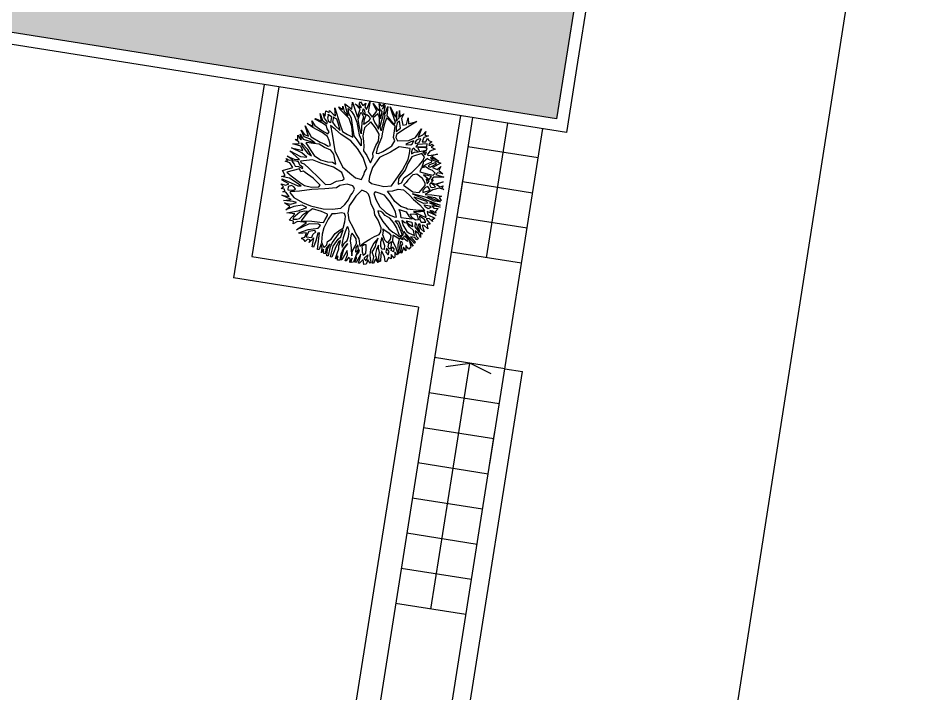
# Model space of a CAD drawing. Extents: x -640655 to -640254, y -1045449 to -1045159.
# Drawn here: x -640400.66 to -640385.23, y -1045404.84 to -1045393.44 of the extents above; entities that cross this region are included whole.
import ezdxf

# ---------------------------------------------------------------- set-up
doc = ezdxf.new("R2010")
doc.units = 0
doc.header["$MEASUREMENT"] = 0
doc.layers.get('0').update_dxf_attribs({"linetype": 'CONTINUOUS'})
for name, color, linetype in [('T_srafa', 8, 'CONTINUOUS'), ('T_stafaz', 7, 'CONTINUOUS'), ('T_tenka', 4, 'CONTINUOUS'), ('T_tlusta', 1, 'CONTINUOUS')]:
    doc.layers.add(name, color=color, linetype=linetype)

# ---------------------------------------------------------------- blocks, each defined once
blk = doc.blocks.new('A$C0C461CEA')
for p, q in [((0.101, 0.706), (0.094, 0.804)), ((0.094, 0.804), (0.195, 0.61)), ((0.214, 0.725), (0.134, 0.788)), ((0.134, 0.788), (0.212, 0.751)), ((0.191, 0.795), (0.205, 0.826)), ((0.231, 0.749), (0.191, 0.795)), ((0.205, 0.826), (0.247, 0.779)), ((0.247, 0.779), (0.283, 0.818)), ((0.283, 0.818), (0.273, 0.766)), ((0.273, 0.766), (0.303, 0.735)), ((0.303, 0.735), (0.335, 0.855)), ((0.335, 0.855), (0.332, 0.706)), ((0.448, 0.732), (0.381, 0.832)), ((0.381, 0.832), (0.473, 0.745)), ((0.483, 0.777), (0.463, 0.845)), ((0.463, 0.845), (0.503, 0.812)), ((0.473, 0.745), (0.483, 0.777)), ((0.503, 0.812), (0.541, 0.849)), ((0.541, 0.849), (0.523, 0.775)), ((0.523, 0.775), (0.552, 0.829)), ((0.552, 0.829), (0.55, 0.733)), ((0.572, 0.716), (0.592, 0.82)), ((0.592, 0.82), (0.599, 0.69)), ((0.732, 0.619), (0.623, 0.824)), ((0.623, 0.824), (0.721, 0.691)), ((0.721, 0.691), (0.725, 0.772)), ((0.725, 0.772), (0.739, 0.638)), ((0.773, 0.691), (0.762, 0.79)), ((0.762, 0.79), (0.78, 0.708)), ((-0.205, 0.61), (-0.205, 0.641)), ((-0.205, 0.641), (-0.143, 0.596)), ((-0.108, 0.579), (-0.136, 0.688)), ((-0.136, 0.688), (-0.031, 0.479)), ((-0.062, 0.681), (-0.084, 0.71)), ((-0.084, 0.71), (-0.025, 0.681)), ((0.086, 0.573), (-0.062, 0.681)), ((-0.025, 0.681), (-0.029, 0.73)), ((-0.029, 0.73), (-0.001, 0.656)), ((0.063, 0.606), (-0.009, 0.765)), ((-0.009, 0.765), (0.101, 0.706)), ((-0.001, 0.656), (0.063, 0.606)), ((0.049, 0.709), (0.1, 0.674)), ((0.071, 0.64), (0.049, 0.709)), ((0.115, 0.58), (0.071, 0.64)), ((0.1, 0.674), (0.148, 0.626)), ((0.195, 0.61), (0.214, 0.725)), ((0.212, 0.751), (0.231, 0.749)), ((0.212, 0.581), (0.226, 0.644)), ((0.226, 0.644), (0.236, 0.684)), ((0.236, 0.684), (0.278, 0.625)), ((0.256, 0.734), (0.28, 0.713)), ((0.257, 0.695), (0.256, 0.734)), ((0.272, 0.676), (0.257, 0.695)), ((0.291, 0.657), (0.272, 0.676)), ((0.28, 0.713), (0.29, 0.678)), ((0.29, 0.678), (0.291, 0.657)), ((0.298, 0.594), (0.316, 0.668)), ((0.316, 0.668), (0.354, 0.641)), ((0.332, 0.706), (0.398, 0.641)), ((0.354, 0.641), (0.373, 0.618)), ((0.398, 0.641), (0.448, 0.732)), ((0.419, 0.639), (0.417, 0.618)), ((0.438, 0.663), (0.419, 0.639)), ((0.471, 0.697), (0.438, 0.663)), ((0.482, 0.682), (0.471, 0.697)), ((0.492, 0.669), (0.482, 0.682)), ((0.49, 0.711), (0.491, 0.762)), ((0.505, 0.682), (0.49, 0.711)), ((0.491, 0.762), (0.519, 0.739)), ((0.503, 0.634), (0.492, 0.669)), ((0.518, 0.634), (0.505, 0.682)), ((0.519, 0.739), (0.518, 0.634)), ((0.539, 0.622), (0.547, 0.66)), ((0.544, 0.723), (0.568, 0.689)), ((0.547, 0.66), (0.544, 0.723)), ((0.55, 0.733), (0.572, 0.716)), ((0.568, 0.689), (0.562, 0.609)), ((0.6, 0.66), (0.581, 0.563)), ((0.599, 0.69), (0.656, 0.641)), ((0.629, 0.644), (0.6, 0.66)), ((0.699, 0.587), (0.629, 0.644)), ((0.656, 0.641), (0.716, 0.594)), ((0.739, 0.638), (0.773, 0.691)), ((0.785, 0.647), (0.756, 0.617)), ((0.78, 0.708), (0.782, 0.71)), ((0.782, 0.71), (0.826, 0.755)), ((0.811, 0.549), (0.785, 0.647)), ((0.826, 0.755), (0.807, 0.687)), ((0.807, 0.687), (0.84, 0.599)), ((1.024, 0.679), (0.847, 0.53)), ((0.888, 0.613), (0.897, 0.711)), ((0.897, 0.711), (0.915, 0.627)), ((0.915, 0.627), (1.024, 0.679)), ((-0.291, 0.473), (-0.326, 0.577)), ((-0.326, 0.577), (-0.279, 0.488)), ((-0.256, 0.522), (-0.284, 0.582)), ((-0.284, 0.582), (-0.25, 0.553)), ((-0.207, 0.472), (-0.256, 0.522)), ((-0.25, 0.553), (-0.251, 0.627)), ((-0.251, 0.627), (-0.205, 0.61)), ((-0.215, 0.587), (-0.164, 0.562)), ((-0.208, 0.57), (-0.215, 0.587)), ((-0.212, 0.536), (-0.208, 0.57)), ((-0.186, 0.48), (-0.212, 0.536)), ((-0.164, 0.562), (-0.163, 0.47)), ((-0.143, 0.596), (-0.108, 0.579)), ((-0.134, 0.562), (-0.138, 0.487)), ((-0.111, 0.544), (-0.134, 0.562)), ((-0.084, 0.536), (-0.111, 0.544)), ((-0.05, 0.471), (-0.084, 0.536)), ((0.141, 0.467), (0.086, 0.573)), ((0.154, 0.458), (0.115, 0.58)), ((0.148, 0.626), (0.198, 0.54)), ((0.198, 0.54), (0.234, 0.438)), ((0.236, 0.499), (0.212, 0.581)), ((0.278, 0.625), (0.267, 0.543)), ((0.267, 0.543), (0.281, 0.388)), ((0.299, 0.519), (0.298, 0.594)), ((0.359, 0.578), (0.299, 0.519)), ((0.392, 0.572), (0.318, 0.477)), ((0.373, 0.618), (0.359, 0.578)), ((0.469, 0.501), (0.392, 0.572)), ((0.417, 0.618), (0.449, 0.568)), ((0.449, 0.568), (0.492, 0.518)), ((0.492, 0.518), (0.511, 0.491)), ((0.512, 0.575), (0.503, 0.634)), ((0.511, 0.491), (0.512, 0.575)), ((0.53, 0.531), (0.539, 0.622)), ((0.551, 0.471), (0.53, 0.531)), ((0.562, 0.609), (0.551, 0.471)), ((0.581, 0.563), (0.574, 0.456)), ((0.735, 0.569), (0.699, 0.587)), ((0.716, 0.594), (0.732, 0.619)), ((0.736, 0.502), (0.735, 0.569)), ((0.756, 0.617), (0.75, 0.55)), ((0.75, 0.55), (0.759, 0.494)), ((0.759, 0.494), (0.811, 0.549)), ((0.847, 0.53), (0.772, 0.454)), ((0.84, 0.599), (0.888, 0.613)), ((1.039, 0.454), (1.103, 0.589)), ((1.103, 0.589), (1.074, 0.465)), ((1.137, 0.506), (1.166, 0.562)), ((1.166, 0.562), (1.164, 0.508)), ((-0.394, 0.371), (-0.482, 0.412)), ((-0.482, 0.412), (-0.394, 0.388)), ((-0.394, 0.388), (-0.424, 0.459)), ((-0.424, 0.459), (-0.372, 0.399)), ((-0.386, 0.487), (-0.377, 0.497)), ((-0.28, 0.452), (-0.386, 0.487)), ((-0.377, 0.497), (-0.291, 0.473)), ((-0.372, 0.399), (-0.265, 0.347)), ((-0.209, 0.421), (-0.28, 0.452)), ((-0.279, 0.488), (-0.209, 0.448)), ((-0.209, 0.448), (-0.207, 0.472)), ((-0.194, 0.381), (-0.209, 0.421)), ((-0.163, 0.47), (-0.186, 0.48)), ((-0.157, 0.436), (-0.114, 0.321)), ((-0.081, 0.391), (-0.157, 0.436)), ((-0.138, 0.487), (-0.095, 0.443)), ((-0.095, 0.443), (-0.013, 0.385)), ((0.012, 0.333), (-0.081, 0.391)), ((-0.013, 0.385), (-0.05, 0.471)), ((-0.031, 0.479), (0.019, 0.379)), ((0.175, 0.322), (0.141, 0.467)), ((0.193, 0.345), (0.154, 0.458)), ((0.234, 0.438), (0.258, 0.367)), ((0.281, 0.388), (0.236, 0.499)), ((0.314, 0.414), (0.309, 0.363)), ((0.318, 0.477), (0.314, 0.414)), ((0.532, 0.422), (0.469, 0.501)), ((0.54, 0.324), (0.532, 0.422)), ((0.574, 0.456), (0.571, 0.374)), ((0.738, 0.409), (0.736, 0.502)), ((0.76, 0.363), (0.738, 0.409)), ((0.772, 0.454), (0.768, 0.41)), ((0.768, 0.41), (0.8, 0.37)), ((0.8, 0.37), (0.955, 0.401)), ((0.983, 0.384), (0.943, 0.354)), ((0.955, 0.401), (1.039, 0.454)), ((1.022, 0.404), (0.983, 0.384)), ((1.008, 0.359), (1.022, 0.404)), ((1.06, 0.421), (1.046, 0.396)), ((1.046, 0.396), (1.046, 0.37)), ((1.046, 0.37), (1.102, 0.394)), ((1.085, 0.438), (1.06, 0.421)), ((1.074, 0.465), (1.137, 0.506)), ((1.117, 0.447), (1.085, 0.438)), ((1.102, 0.394), (1.117, 0.447)), ((1.154, 0.472), (1.142, 0.409)), ((1.142, 0.409), (1.193, 0.416)), ((1.216, 0.393), (1.151, 0.377)), ((1.213, 0.508), (1.154, 0.472)), ((1.164, 0.508), (1.213, 0.508)), ((1.193, 0.416), (1.206, 0.47)), ((1.206, 0.47), (1.232, 0.441)), ((1.216, 0.353), (1.216, 0.393)), ((1.232, 0.441), (1.276, 0.429)), ((1.276, 0.429), (1.239, 0.399)), ((1.239, 0.399), (1.239, 0.378)), ((1.239, 0.378), (1.266, 0.383)), ((1.266, 0.383), (1.281, 0.398)), ((1.308, 0.383), (1.275, 0.358)), ((1.281, 0.398), (1.308, 0.383)), ((-0.495, 0.221), (-0.55, 0.309)), ((-0.55, 0.309), (-0.495, 0.256)), ((-0.436, 0.238), (-0.503, 0.376)), ((-0.503, 0.376), (-0.397, 0.235)), ((-0.495, 0.256), (-0.436, 0.238)), ((-0.256, 0.32), (-0.394, 0.371)), ((-0.265, 0.347), (-0.176, 0.312)), ((-0.174, 0.275), (-0.256, 0.32)), ((-0.162, 0.346), (-0.194, 0.381)), ((-0.176, 0.312), (-0.162, 0.346)), ((-0.142, 0.224), (-0.174, 0.275)), ((-0.114, 0.321), (-0.04, 0.095)), ((0.154, 0.269), (0.012, 0.333)), ((0.019, 0.379), (0.096, 0.349)), ((0.096, 0.349), (0.175, 0.322)), ((0.266, 0.178), (0.154, 0.269)), ((0.24, 0.295), (0.193, 0.345)), ((0.308, 0.222), (0.24, 0.295)), ((0.258, 0.367), (0.296, 0.309)), ((0.296, 0.309), (0.308, 0.222)), ((0.309, 0.363), (0.334, 0.286)), ((0.334, 0.286), (0.348, 0.221)), ((0.485, 0.148), (0.513, 0.258)), ((0.513, 0.258), (0.54, 0.324)), ((0.551, 0.283), (0.534, 0.218)), ((0.571, 0.374), (0.551, 0.283)), ((0.619, 0.192), (0.694, 0.255)), ((0.694, 0.255), (0.731, 0.289)), ((0.834, 0.289), (0.726, 0.197)), ((0.731, 0.289), (0.76, 0.363)), ((0.992, 0.29), (0.834, 0.289)), ((0.943, 0.354), (0.922, 0.336)), ((0.922, 0.336), (0.992, 0.342)), ((0.99, 0.219), (0.992, 0.29)), ((0.992, 0.342), (1.008, 0.359)), ((1.019, 0.28), (1.014, 0.25)), ((1.04, 0.305), (1.019, 0.28)), ((1.065, 0.28), (1.04, 0.305)), ((1.057, 0.251), (1.11, 0.266)), ((1.084, 0.364), (1.065, 0.329)), ((1.065, 0.329), (1.216, 0.353)), ((1.11, 0.266), (1.065, 0.28)), ((1.151, 0.377), (1.084, 0.364)), ((1.115, 0.327), (1.094, 0.318)), ((1.094, 0.318), (1.123, 0.272)), ((1.157, 0.334), (1.115, 0.327)), ((1.123, 0.272), (1.221, 0.303)), ((1.223, 0.332), (1.157, 0.334)), ((1.221, 0.277), (1.173, 0.268)), ((1.173, 0.268), (1.209, 0.239)), ((1.209, 0.239), (1.221, 0.277)), ((1.221, 0.303), (1.223, 0.332)), ((1.265, 0.299), (1.236, 0.242)), ((1.263, 0.236), (1.379, 0.275)), ((1.336, 0.335), (1.265, 0.299)), ((1.275, 0.358), (1.336, 0.335)), ((1.379, 0.275), (1.301, 0.236)), ((-0.612, 0.165), (-0.577, 0.172)), ((-0.557, 0.142), (-0.612, 0.165)), ((-0.577, 0.172), (-0.583, 0.229)), ((-0.583, 0.229), (-0.536, 0.174)), ((-0.551, 0.117), (-0.557, 0.142)), ((-0.526, 0.187), (-0.556, 0.247)), ((-0.556, 0.247), (-0.505, 0.187)), ((-0.536, 0.174), (-0.526, 0.187)), ((-0.505, 0.187), (-0.335, 0.163)), ((-0.415, 0.205), (-0.495, 0.221)), ((-0.444, 0.15), (-0.46, 0.141)), ((-0.46, 0.141), (-0.318, -0.013)), ((-0.353, 0.149), (-0.444, 0.15)), ((-0.335, 0.163), (-0.415, 0.205)), ((-0.397, 0.235), (-0.263, 0.181)), ((-0.273, 0.155), (-0.353, 0.149)), ((-0.191, 0.121), (-0.273, 0.155)), ((-0.263, 0.181), (-0.194, 0.167)), ((-0.194, 0.167), (-0.145, 0.146)), ((-0.145, 0.146), (-0.114, 0.159)), ((-0.114, 0.159), (-0.142, 0.224)), ((0.364, 0.065), (0.266, 0.178)), ((0.348, 0.221), (0.354, 0.16)), ((0.354, 0.16), (0.409, 0.103)), ((0.498, 0.096), (0.485, 0.148)), ((0.534, 0.218), (0.533, 0.155)), ((0.533, 0.155), (0.567, 0.153)), ((0.567, 0.153), (0.619, 0.192)), ((0.726, 0.197), (0.588, 0.099)), ((0.934, -0.024), (0.985, 0.138)), ((0.985, 0.138), (0.99, 0.219)), ((1.029, 0.181), (0.99, 0.078)), ((1.014, 0.25), (1.022, 0.223)), ((1.022, 0.223), (1.057, 0.251)), ((1.054, 0.196), (1.029, 0.181)), ((1.161, 0.247), (1.054, 0.196)), ((1.15, 0.081), (1.193, 0.151)), ((1.207, 0.21), (1.161, 0.247)), ((1.193, 0.151), (1.207, 0.21)), ((1.249, 0.194), (1.201, 0.132)), ((1.201, 0.132), (1.201, 0.118)), ((1.236, 0.242), (1.263, 0.236)), ((1.242, 0.105), (1.277, 0.128)), ((1.268, 0.179), (1.249, 0.194)), ((1.314, 0.169), (1.268, 0.179)), ((1.277, 0.128), (1.319, 0.158)), ((1.411, 0.18), (1.289, 0.213)), ((1.289, 0.213), (1.317, 0.184)), ((1.327, 0.131), (1.294, 0.108)), ((1.301, 0.236), (1.411, 0.18)), ((1.305, 0.077), (1.384, 0.138)), ((1.319, 0.158), (1.314, 0.169)), ((1.317, 0.184), (1.443, 0.155)), ((1.367, 0.149), (1.327, 0.131)), ((1.443, 0.155), (1.34, 0.081)), ((1.384, 0.138), (1.367, 0.149)), ((-0.493, -0.002), (-0.644, 0.041)), ((-0.644, 0.041), (-0.485, 0.03)), ((-0.635, 0.101), (-0.551, 0.117)), ((-0.519, 0.086), (-0.635, 0.101)), ((-0.509, 0.126), (-0.526, 0.126)), ((-0.526, 0.126), (-0.492, 0.08)), ((-0.485, 0.03), (-0.519, 0.086)), ((-0.416, 0.057), (-0.509, 0.126)), ((-0.492, 0.08), (-0.453, 0.038)), ((-0.453, 0.038), (-0.411, 0.003)), ((-0.354, -0.026), (-0.416, 0.057)), ((-0.411, 0.003), (-0.354, -0.026)), ((-0.099, 0.096), (-0.191, 0.121)), ((-0.05, 0.048), (-0.099, 0.096)), ((0, -0.086), (-0.05, 0.048)), ((-0.04, 0.095), (0.101, -0.11)), ((0.435, -0.079), (0.364, 0.065)), ((0.409, 0.103), (0.439, 0.053)), ((0.439, 0.053), (0.476, 0.01)), ((0.476, 0.01), (0.498, 0.096)), ((0.588, 0.099), (0.514, -0.053)), ((0.99, 0.078), (0.966, -0.017)), ((1.064, -0.035), (1.15, 0.081)), ((1.184, 0.044), (1.176, -0.007)), ((1.242, 0.072), (1.184, 0.044)), ((1.201, 0.118), (1.192, 0.06)), ((1.192, 0.06), (1.242, 0.105)), ((1.297, 0.051), (1.242, 0.072)), ((1.294, 0.108), (1.276, 0.086)), ((1.276, 0.086), (1.305, 0.077)), ((1.347, 0.037), (1.297, 0.051)), ((1.34, 0.081), (1.406, 0.061)), ((1.386, 0.006), (1.347, 0.037)), ((1.367, -0.026), (1.386, 0.006)), ((1.421, 0.016), (1.398, -0.011)), ((1.406, 0.061), (1.454, 0.109)), ((1.495, 0.013), (1.421, 0.016)), ((1.454, 0.109), (1.431, 0.05)), ((1.431, 0.05), (1.495, 0.013)), ((-0.672, -0.144), (-0.697, -0.115)), ((-0.697, -0.115), (-0.649, -0.134)), ((-0.599, -0.118), (-0.687, -0.081)), ((-0.687, -0.081), (-0.582, -0.108)), ((-0.508, -0.101), (-0.659, -0.004)), ((-0.659, -0.004), (-0.5, -0.057)), ((-0.649, -0.134), (-0.599, -0.118)), ((-0.582, -0.108), (-0.544, -0.105)), ((-0.544, -0.105), (-0.508, -0.101)), ((-0.5, -0.057), (-0.412, -0.054)), ((-0.412, -0.054), (-0.493, -0.002)), ((-0.33, -0.078), (-0.491, -0.12)), ((-0.491, -0.12), (-0.481, -0.145)), ((-0.208, -0.104), (-0.33, -0.078)), ((-0.318, -0.013), (-0.221, -0.06)), ((-0.221, -0.06), (-0.118, -0.072)), ((-0.023, -0.134), (-0.208, -0.104)), ((-0.118, -0.072), (-0.051, -0.067)), ((-0.051, -0.067), (0, -0.086)), ((0.101, -0.11), (0.215, -0.18)), ((0.412, -0.132), (0.435, -0.079)), ((0.514, -0.053), (0.492, -0.182)), ((0.864, -0.159), (0.934, -0.024)), ((0.908, -0.119), (0.897, -0.15)), ((0.966, -0.017), (0.908, -0.119)), ((0.946, -0.198), (0.973, -0.127)), ((0.973, -0.127), (1.064, -0.035)), ((1.084, -0.067), (1.026, -0.151)), ((1.138, -0.047), (1.084, -0.067)), ((1.225, -0.095), (1.138, -0.047)), ((1.176, -0.007), (1.277, -0.02)), ((1.271, -0.153), (1.225, -0.095)), ((1.231, -0.04), (1.321, -0.091)), ((1.289, -0.041), (1.231, -0.04)), ((1.277, -0.02), (1.367, -0.026)), ((1.324, -0.116), (1.277, -0.096)), ((1.277, -0.096), (1.303, -0.157)), ((1.346, -0.047), (1.289, -0.041)), ((1.303, -0.157), (1.324, -0.116)), ((1.321, -0.091), (1.346, -0.047)), ((1.374, -0.053), (1.346, -0.093)), ((1.346, -0.093), (1.374, -0.091)), ((1.374, -0.091), (1.353, -0.129)), ((1.514, -0.029), (1.374, -0.053)), ((1.398, -0.011), (1.514, -0.029)), ((1.41, -0.147), (1.519, -0.094)), ((1.519, -0.094), (1.431, -0.145)), ((-0.721, -0.288), (-0.583, -0.227)), ((-0.701, -0.157), (-0.672, -0.144)), ((-0.634, -0.167), (-0.701, -0.157)), ((-0.49, -0.229), (-0.658, -0.302)), ((-0.583, -0.227), (-0.634, -0.167)), ((-0.561, -0.129), (-0.611, -0.142)), ((-0.611, -0.142), (-0.575, -0.175)), ((-0.575, -0.175), (-0.552, -0.204)), ((-0.519, -0.137), (-0.561, -0.129)), ((-0.552, -0.204), (-0.506, -0.197)), ((-0.491, -0.179), (-0.519, -0.137)), ((-0.506, -0.197), (-0.448, -0.22)), ((-0.444, -0.203), (-0.491, -0.179)), ((-0.465, -0.267), (-0.49, -0.229)), ((-0.481, -0.145), (-0.435, -0.149)), ((-0.431, -0.251), (-0.465, -0.267)), ((-0.448, -0.22), (-0.444, -0.203)), ((-0.435, -0.149), (-0.35, -0.207)), ((-0.402, -0.266), (-0.431, -0.251)), ((-0.35, -0.207), (-0.2, -0.314)), ((0.101, -0.19), (-0.023, -0.134)), ((0.147, -0.271), (0.101, -0.19)), ((0.215, -0.18), (0.302, -0.23)), ((0.302, -0.23), (0.386, -0.241)), ((0.386, -0.241), (0.412, -0.157)), ((0.412, -0.157), (0.412, -0.132)), ((0.492, -0.182), (0.493, -0.246)), ((0.493, -0.246), (0.533, -0.274)), ((0.814, -0.262), (0.864, -0.159)), ((0.897, -0.15), (0.901, -0.228)), ((0.901, -0.228), (0.946, -0.198)), ((1.009, -0.187), (0.98, -0.225)), ((0.98, -0.225), (1.12, -0.297)), ((1.026, -0.151), (1.009, -0.187)), ((1.208, -0.294), (1.276, -0.187)), ((1.287, -0.212), (1.256, -0.26)), ((1.262, -0.288), (1.356, -0.236)), ((1.276, -0.187), (1.271, -0.153)), ((1.318, -0.192), (1.287, -0.212)), ((1.394, -0.229), (1.298, -0.308)), ((1.356, -0.236), (1.318, -0.192)), ((1.347, -0.14), (1.333, -0.161)), ((1.333, -0.161), (1.36, -0.194)), ((1.368, -0.148), (1.347, -0.14)), ((1.353, -0.129), (1.41, -0.147)), ((1.36, -0.194), (1.389, -0.194)), ((1.4, -0.166), (1.368, -0.148)), ((1.389, -0.194), (1.421, -0.179)), ((1.476, -0.191), (1.394, -0.229)), ((1.421, -0.179), (1.4, -0.166)), ((1.431, -0.145), (1.486, -0.17)), ((1.541, -0.201), (1.476, -0.191)), ((1.486, -0.17), (1.527, -0.148)), ((1.527, -0.148), (1.511, -0.184)), ((1.511, -0.184), (1.541, -0.201)), ((-0.722, -0.374), (-0.67, -0.354)), ((-0.605, -0.381), (-0.722, -0.374)), ((-0.67, -0.354), (-0.721, -0.288)), ((-0.658, -0.302), (-0.588, -0.343)), ((-0.429, -0.459), (-0.605, -0.381)), ((-0.588, -0.343), (-0.459, -0.411)), ((-0.281, -0.328), (-0.402, -0.266)), ((-0.167, -0.411), (-0.281, -0.328)), ((-0.2, -0.314), (-0.141, -0.358)), ((-0.141, -0.358), (-0.098, -0.387)), ((-0.098, -0.387), (-0.025, -0.371)), ((-0.025, -0.371), (0.046, -0.318)), ((0.046, -0.318), (0.128, -0.29)), ((0.101, -0.37), (0.06, -0.41)), ((0.202, -0.337), (0.101, -0.37)), ((0.128, -0.29), (0.147, -0.271)), ((0.284, -0.347), (0.202, -0.337)), ((0.301, -0.364), (0.284, -0.347)), ((0.313, -0.389), (0.301, -0.364)), ((0.533, -0.274), (0.71, -0.29)), ((0.601, -0.382), (0.587, -0.408)), ((0.66, -0.39), (0.601, -0.382)), ((0.71, -0.29), (0.814, -0.262)), ((0.773, -0.347), (0.846, -0.329)), ((0.833, -0.407), (0.773, -0.347)), ((0.846, -0.329), (0.914, -0.295)), ((0.914, -0.295), (0.987, -0.292)), ((0.987, -0.292), (1.076, -0.35)), ((1.076, -0.35), (1.146, -0.402)), ((1.12, -0.297), (1.208, -0.294)), ((1.322, -0.346), (1.122, -0.328)), ((1.122, -0.328), (1.314, -0.377)), ((1.146, -0.366), (1.331, -0.398)), ((1.205, -0.406), (1.146, -0.366)), ((1.256, -0.26), (1.262, -0.288)), ((1.298, -0.308), (1.389, -0.301)), ((1.314, -0.377), (1.526, -0.421)), ((1.436, -0.382), (1.322, -0.346)), ((1.439, -0.334), (1.334, -0.329)), ((1.334, -0.329), (1.521, -0.375)), ((1.389, -0.301), (1.527, -0.295)), ((1.521, -0.375), (1.436, -0.382)), ((1.513, -0.369), (1.439, -0.334)), ((1.527, -0.295), (1.496, -0.321)), ((1.496, -0.321), (1.528, -0.358)), ((1.528, -0.358), (1.513, -0.369)), ((-0.671, -0.512), (-0.715, -0.477)), ((-0.715, -0.477), (-0.643, -0.483)), ((-0.705, -0.422), (-0.705, -0.403)), ((-0.705, -0.403), (-0.475, -0.468)), ((-0.602, -0.457), (-0.705, -0.422)), ((-0.643, -0.483), (-0.602, -0.457)), ((-0.562, -0.478), (-0.608, -0.497)), ((-0.608, -0.497), (-0.603, -0.545)), ((-0.528, -0.49), (-0.562, -0.478)), ((-0.5, -0.512), (-0.528, -0.49)), ((-0.475, -0.468), (-0.429, -0.459)), ((-0.459, -0.411), (-0.383, -0.446)), ((-0.274, -0.489), (-0.439, -0.537)), ((-0.383, -0.446), (-0.284, -0.456)), ((-0.284, -0.456), (-0.182, -0.436)), ((-0.099, -0.448), (-0.274, -0.489)), ((-0.182, -0.436), (-0.167, -0.411)), ((0.06, -0.41), (-0.099, -0.448)), ((0.252, -0.551), (0.271, -0.484)), ((0.271, -0.484), (0.295, -0.448)), ((0.295, -0.448), (0.313, -0.389)), ((0.348, -0.481), (0.309, -0.559)), ((0.414, -0.386), (0.348, -0.481)), ((0.482, -0.404), (0.414, -0.386)), ((0.518, -0.429), (0.482, -0.404)), ((0.544, -0.477), (0.518, -0.429)), ((0.574, -0.561), (0.544, -0.477)), ((0.587, -0.408), (0.628, -0.487)), ((0.628, -0.487), (0.7, -0.576)), ((0.74, -0.406), (0.66, -0.39)), ((0.768, -0.431), (0.74, -0.406)), ((0.831, -0.489), (0.768, -0.431)), ((0.885, -0.552), (0.831, -0.489)), ((0.896, -0.469), (0.833, -0.407)), ((0.987, -0.527), (0.896, -0.469)), ((1.146, -0.402), (1.247, -0.462)), ((1.293, -0.438), (1.205, -0.406)), ((1.247, -0.462), (1.328, -0.531)), ((1.35, -0.423), (1.293, -0.438)), ((1.308, -0.455), (1.382, -0.454)), ((1.323, -0.478), (1.308, -0.455)), ((1.367, -0.498), (1.323, -0.478)), ((1.331, -0.398), (1.35, -0.423)), ((1.403, -0.475), (1.367, -0.498)), ((1.526, -0.421), (1.375, -0.412)), ((1.375, -0.412), (1.53, -0.449)), ((1.382, -0.454), (1.403, -0.475)), ((1.53, -0.449), (1.415, -0.452)), ((1.415, -0.452), (1.445, -0.477)), ((1.445, -0.477), (1.505, -0.474)), ((1.505, -0.474), (1.477, -0.522)), ((-0.697, -0.539), (-0.671, -0.512)), ((-0.651, -0.541), (-0.697, -0.539)), ((-0.537, -0.67), (-0.676, -0.63)), ((-0.676, -0.63), (-0.569, -0.633)), ((-0.67, -0.585), (-0.643, -0.564)), ((-0.628, -0.583), (-0.67, -0.585)), ((-0.643, -0.564), (-0.651, -0.541)), ((-0.569, -0.633), (-0.628, -0.583)), ((-0.603, -0.545), (-0.555, -0.54)), ((-0.569, -0.566), (-0.571, -0.578)), ((-0.571, -0.578), (-0.503, -0.638)), ((-0.439, -0.537), (-0.569, -0.566)), ((-0.555, -0.54), (-0.523, -0.534)), ((-0.523, -0.534), (-0.5, -0.512)), ((0.165, -0.682), (0.215, -0.623)), ((0.215, -0.623), (0.252, -0.551)), ((0.276, -0.629), (0.273, -0.73)), ((0.309, -0.559), (0.276, -0.629)), ((0.627, -0.632), (0.574, -0.561)), ((0.648, -0.697), (0.627, -0.632)), ((0.68, -0.635), (0.71, -0.698)), ((0.723, -0.641), (0.68, -0.635)), ((0.7, -0.576), (0.793, -0.643)), ((0.927, -0.618), (0.885, -0.552)), ((0.953, -0.683), (0.927, -0.618)), ((0.973, -0.572), (1.072, -0.589)), ((0.997, -0.622), (0.973, -0.572)), ((1.063, -0.541), (0.987, -0.527)), ((1.018, -0.681), (0.997, -0.622)), ((1.084, -0.55), (1.063, -0.541)), ((1.072, -0.589), (1.119, -0.642)), ((1.24, -0.542), (1.084, -0.55)), ((1.135, -0.61), (1.181, -0.601)), ((1.169, -0.658), (1.135, -0.61)), ((1.271, -0.556), (1.173, -0.572)), ((1.173, -0.572), (1.345, -0.623)), ((1.181, -0.601), (1.228, -0.603)), ((1.228, -0.603), (1.262, -0.674)), ((1.328, -0.531), (1.24, -0.542)), ((1.339, -0.652), (1.266, -0.621)), ((1.266, -0.621), (1.279, -0.67)), ((1.32, -0.545), (1.271, -0.556)), ((1.362, -0.62), (1.32, -0.545)), ((1.345, -0.623), (1.362, -0.62)), ((1.492, -0.575), (1.361, -0.539)), ((1.361, -0.539), (1.376, -0.585)), ((1.404, -0.631), (1.364, -0.641)), ((1.376, -0.585), (1.48, -0.613)), ((1.434, -0.521), (1.395, -0.521)), ((1.395, -0.521), (1.492, -0.575)), ((1.457, -0.664), (1.404, -0.631)), ((1.485, -0.543), (1.434, -0.521)), ((1.461, -0.634), (1.444, -0.636)), ((1.444, -0.636), (1.457, -0.664)), ((1.48, -0.613), (1.461, -0.634)), ((1.477, -0.522), (1.485, -0.543)), ((-0.639, -0.698), (-0.537, -0.67)), ((-0.507, -0.691), (-0.639, -0.698)), ((-0.54, -0.767), (-0.622, -0.732)), ((-0.622, -0.732), (-0.532, -0.735)), ((-0.483, -0.76), (-0.59, -0.822)), ((-0.532, -0.735), (-0.456, -0.699)), ((-0.456, -0.699), (-0.507, -0.691)), ((-0.503, -0.638), (-0.373, -0.687)), ((-0.374, -0.724), (-0.483, -0.76)), ((-0.416, -0.81), (-0.302, -0.746)), ((-0.302, -0.746), (-0.374, -0.724)), ((-0.373, -0.687), (-0.256, -0.714)), ((-0.221, -0.753), (-0.283, -0.813)), ((-0.256, -0.714), (-0.076, -0.727)), ((-0.092, -0.771), (-0.221, -0.753)), ((-0.076, -0.727), (0.048, -0.713)), ((0.048, -0.713), (0.165, -0.682)), ((0.185, -0.745), (0.103, -0.771)), ((0.227, -0.745), (0.185, -0.745)), ((0.25, -0.786), (0.227, -0.745)), ((0.273, -0.73), (0.303, -0.824)), ((0.706, -0.765), (0.648, -0.697)), ((0.766, -0.864), (0.706, -0.765)), ((0.71, -0.698), (0.771, -0.775)), ((0.755, -0.654), (0.723, -0.641)), ((0.793, -0.687), (0.755, -0.654)), ((0.793, -0.643), (0.86, -0.669)), ((0.861, -0.713), (0.793, -0.687)), ((0.86, -0.669), (0.919, -0.683)), ((0.923, -0.765), (0.861, -0.713)), ((0.919, -0.683), (0.953, -0.683)), ((0.943, -0.738), (0.987, -0.729)), ((0.979, -0.769), (0.943, -0.738)), ((0.987, -0.729), (1.026, -0.796)), ((1.087, -0.68), (1.018, -0.681)), ((1.033, -0.716), (1.053, -0.774)), ((1.078, -0.743), (1.033, -0.716)), ((1.111, -0.744), (1.078, -0.743)), ((1.171, -0.679), (1.087, -0.68)), ((1.099, -0.713), (1.174, -0.717)), ((1.139, -0.759), (1.099, -0.713)), ((1.151, -0.786), (1.111, -0.744)), ((1.119, -0.642), (1.171, -0.679)), ((1.193, -0.78), (1.139, -0.759)), ((1.218, -0.683), (1.169, -0.658)), ((1.174, -0.717), (1.193, -0.78)), ((1.262, -0.674), (1.218, -0.683)), ((1.22, -0.716), (1.225, -0.775)), ((1.246, -0.741), (1.22, -0.716)), ((1.269, -0.792), (1.246, -0.741)), ((1.292, -0.73), (1.269, -0.733)), ((1.269, -0.733), (1.293, -0.833)), ((1.279, -0.67), (1.304, -0.696)), ((1.314, -0.791), (1.292, -0.73)), ((1.304, -0.696), (1.367, -0.69)), ((1.351, -0.74), (1.321, -0.736)), ((1.321, -0.736), (1.366, -0.826)), ((1.367, -0.69), (1.339, -0.652)), ((1.406, -0.775), (1.351, -0.74)), ((1.364, -0.641), (1.432, -0.706)), ((1.432, -0.706), (1.386, -0.715)), ((1.386, -0.715), (1.406, -0.775)), ((-0.59, -0.822), (-0.54, -0.767)), ((-0.568, -0.862), (-0.416, -0.81)), ((-0.457, -0.859), (-0.568, -0.862)), ((-0.519, -0.958), (-0.457, -0.859)), ((-0.446, -0.892), (-0.463, -0.909)), ((-0.388, -0.824), (-0.446, -0.892)), ((-0.329, -0.8), (-0.388, -0.824)), ((-0.381, -0.913), (-0.335, -0.847)), ((-0.322, -0.887), (-0.355, -0.942)), ((-0.335, -0.847), (-0.287, -0.798)), ((-0.287, -0.798), (-0.329, -0.8)), ((-0.283, -0.813), (-0.322, -0.887)), ((-0.004, -0.791), (-0.092, -0.771)), ((-0.04, -0.918), (-0.024, -0.869)), ((0.014, -0.86), (-0.027, -0.987)), ((-0.024, -0.869), (-0.002, -0.812)), ((-0.002, -0.812), (-0.004, -0.791)), ((0.055, -0.78), (0.014, -0.86)), ((0.103, -0.771), (0.055, -0.78)), ((0.243, -0.953), (0.249, -0.862)), ((0.249, -0.862), (0.25, -0.786)), ((0.303, -0.824), (0.376, -0.924)), ((0.766, -0.918), (0.766, -0.864)), ((0.771, -0.775), (0.873, -0.86)), ((0.789, -0.874), (0.884, -0.921)), ((0.804, -0.903), (0.789, -0.874)), ((0.873, -0.86), (0.932, -0.9)), ((0.975, -0.826), (0.923, -0.765)), ((1.031, -0.928), (0.975, -0.826)), ((1.005, -0.804), (0.979, -0.769)), ((1.045, -0.869), (1.005, -0.804)), ((1.026, -0.796), (1.051, -0.84)), ((1.075, -0.925), (1.045, -0.869)), ((1.051, -0.84), (1.075, -0.882)), ((1.053, -0.774), (1.127, -0.856)), ((1.075, -0.882), (1.075, -0.925)), ((1.259, -1.006), (1.085, -0.865)), ((1.085, -0.865), (1.242, -1.046)), ((1.127, -0.856), (1.163, -0.878)), ((1.217, -0.83), (1.151, -0.786)), ((1.163, -0.878), (1.239, -0.897)), ((1.239, -0.897), (1.217, -0.83)), ((1.225, -0.775), (1.289, -0.835)), ((1.293, -0.863), (1.24, -0.831)), ((1.24, -0.831), (1.264, -0.903)), ((1.289, -0.835), (1.269, -0.792)), ((1.293, -0.833), (1.345, -0.856)), ((1.327, -0.913), (1.293, -0.863)), ((1.366, -0.826), (1.314, -0.791)), ((1.345, -0.856), (1.318, -0.856)), ((1.318, -0.856), (1.327, -0.913)), ((-0.458, -0.964), (-0.519, -0.958)), ((-0.463, -0.909), (-0.469, -0.936)), ((-0.469, -0.936), (-0.415, -0.93)), ((-0.456, -0.999), (-0.458, -0.964)), ((-0.402, -0.959), (-0.456, -0.999)), ((-0.415, -0.93), (-0.381, -0.913)), ((-0.275, -0.955), (-0.402, -0.959)), ((-0.396, -1.075), (-0.275, -0.955)), ((-0.237, -0.968), (-0.396, -1.075)), ((-0.355, -0.942), (-0.206, -0.924)), ((-0.105, -0.95), (-0.237, -0.968)), ((-0.235, -1.047), (-0.102, -1.004)), ((-0.206, -0.924), (-0.095, -0.918)), ((-0.078, -0.962), (-0.105, -0.95)), ((-0.102, -1.004), (-0.078, -0.962)), ((-0.095, -0.918), (-0.04, -0.918)), ((-0.027, -0.987), (-0.034, -1.08)), ((0.142, -1.04), (0.206, -0.982)), ((0.246, -0.974), (0.184, -1.043)), ((0.206, -0.982), (0.243, -0.953)), ((0.23, -1.077), (0.246, -0.974)), ((0.277, -0.999), (0.264, -1.085)), ((0.292, -0.925), (0.277, -0.999)), ((0.309, -0.927), (0.292, -0.925)), ((0.33, -0.981), (0.309, -0.927)), ((0.333, -1.053), (0.33, -0.981)), ((0.374, -0.999), (0.362, -1.036)), ((0.41, -1.033), (0.374, -0.999)), ((0.376, -0.924), (0.427, -1.003)), ((0.427, -1.003), (0.48, -1.062)), ((0.631, -1.046), (0.693, -0.999)), ((0.746, -1.013), (0.692, -1.098)), ((0.693, -0.999), (0.75, -0.958)), ((0.726, -1.085), (0.746, -1.013)), ((0.75, -0.958), (0.766, -0.918)), ((0.793, -1.031), (0.796, -0.994)), ((0.796, -0.994), (0.85, -1.098)), ((0.804, -0.956), (0.804, -0.903)), ((0.813, -0.977), (0.804, -0.956)), ((0.841, -1.024), (0.813, -0.977)), ((0.884, -0.921), (0.914, -0.946)), ((0.914, -0.998), (0.885, -1.058)), ((0.914, -0.946), (0.914, -0.998)), ((0.932, -0.9), (0.98, -0.916)), ((0.939, -0.942), (0.95, -1.023)), ((0.95, -0.942), (0.939, -0.942)), ((1.04, -0.98), (0.95, -0.942)), ((0.98, -0.916), (1.029, -0.945)), ((1.029, -0.945), (1.031, -0.928)), ((1.032, -1.052), (1.04, -0.98)), ((1.05, -0.921), (1.086, -0.98)), ((1.051, -0.97), (1.05, -0.921)), ((1.086, -0.98), (1.051, -0.97)), ((1.059, -1.012), (1.058, -1.092)), ((1.08, -1.009), (1.059, -1.012)), ((1.097, -1.037), (1.08, -1.009)), ((1.098, -0.94), (1.107, -0.921)), ((1.105, -0.963), (1.098, -0.94)), ((1.156, -0.996), (1.105, -0.963)), ((1.107, -0.921), (1.156, -0.965)), ((1.156, -0.965), (1.156, -0.996)), ((1.242, -1.046), (1.185, -0.992)), ((1.185, -0.992), (1.213, -1.063)), ((1.249, -0.922), (1.189, -0.924)), ((1.189, -0.924), (1.265, -0.987)), ((1.281, -0.953), (1.249, -0.922)), ((1.265, -0.987), (1.259, -1.006)), ((1.264, -0.903), (1.302, -0.93)), ((1.302, -0.93), (1.281, -0.953)), ((-0.36, -1.114), (-0.235, -1.047)), ((-0.351, -1.121), (-0.36, -1.114)), ((-0.255, -1.094), (-0.351, -1.121)), ((-0.267, -1.159), (-0.255, -1.094)), ((-0.242, -1.119), (-0.248, -1.151)), ((-0.248, -1.151), (-0.172, -1.146)), ((-0.222, -1.071), (-0.242, -1.119)), ((-0.142, -1.045), (-0.222, -1.071)), ((-0.172, -1.146), (-0.16, -1.106)), ((-0.16, -1.106), (-0.125, -1.059)), ((-0.125, -1.059), (-0.142, -1.045)), ((-0.098, -1.074), (-0.109, -1.185)), ((-0.075, -1.069), (-0.098, -1.074)), ((-0.066, -1.3), (-0.075, -1.069)), ((-0.034, -1.08), (-0.027, -1.189)), ((0.056, -1.171), (0.102, -1.129)), ((0.102, -1.129), (0.142, -1.04)), ((0.184, -1.043), (0.122, -1.171)), ((0.143, -1.221), (0.197, -1.113)), ((0.197, -1.113), (0.23, -1.077)), ((0.232, -1.127), (0.207, -1.153)), ((0.227, -1.18), (0.232, -1.127)), ((0.264, -1.085), (0.258, -1.15)), ((0.294, -1.15), (0.321, -1.112)), ((0.321, -1.112), (0.333, -1.053)), ((0.362, -1.036), (0.365, -1.114)), ((0.365, -1.114), (0.382, -1.166)), ((0.444, -1.071), (0.41, -1.033)), ((0.443, -1.184), (0.457, -1.127)), ((0.457, -1.127), (0.444, -1.071)), ((0.48, -1.148), (0.458, -1.192)), ((0.48, -1.062), (0.512, -1.16)), ((0.5, -1.209), (0.48, -1.148)), ((0.512, -1.16), (0.558, -1.109)), ((0.564, -1.133), (0.538, -1.164)), ((0.558, -1.109), (0.631, -1.046)), ((0.596, -1.13), (0.564, -1.133)), ((0.603, -1.193), (0.596, -1.13)), ((0.692, -1.098), (0.664, -1.19)), ((0.695, -1.217), (0.726, -1.131)), ((0.726, -1.131), (0.726, -1.085)), ((0.766, -1.11), (0.745, -1.173)), ((0.77, -1.152), (0.766, -1.11)), ((0.79, -1.059), (0.793, -1.031)), ((0.802, -1.122), (0.79, -1.059)), ((0.821, -1.155), (0.802, -1.122)), ((0.885, -1.058), (0.841, -1.024)), ((0.85, -1.098), (0.854, -1.157)), ((0.88, -1.134), (0.881, -1.188)), ((0.924, -1.173), (0.88, -1.134)), ((0.903, -1.11), (0.906, -1.064)), ((0.924, -1.139), (0.903, -1.11)), ((0.906, -1.064), (0.934, -1.03)), ((0.939, -1.127), (0.924, -1.139)), ((0.934, -1.03), (0.94, -1.076)), ((0.94, -1.076), (0.939, -1.127)), ((0.949, -1.154), (0.955, -1.101)), ((0.95, -1.023), (1.001, -1.095)), ((0.955, -1.101), (0.983, -1.126)), ((0.983, -1.126), (0.985, -1.168)), ((1.001, -1.095), (1.036, -1.157)), ((1.059, -1.178), (1.032, -1.052)), ((1.058, -1.092), (1.075, -1.163)), ((1.085, -1.069), (1.097, -1.037)), ((1.092, -1.167), (1.085, -1.069)), ((1.115, -1.083), (1.103, -1.165)), ((1.155, -1.127), (1.115, -1.083)), ((1.192, -1.097), (1.14, -1.053)), ((1.14, -1.053), (1.155, -1.127)), ((1.213, -1.063), (1.192, -1.097)), ((-0.305, -1.172), (-0.267, -1.159)), ((-0.305, -1.187), (-0.305, -1.172)), ((-0.273, -1.193), (-0.305, -1.187)), ((-0.254, -1.22), (-0.273, -1.193)), ((-0.227, -1.182), (-0.254, -1.22)), ((-0.189, -1.184), (-0.227, -1.182)), ((-0.141, -1.15), (-0.193, -1.224)), ((-0.193, -1.224), (-0.189, -1.184)), ((-0.146, -1.278), (-0.141, -1.15)), ((-0.109, -1.185), (-0.125, -1.278)), ((-0.029, -1.216), (-0.041, -1.296)), ((-0.006, -1.273), (-0.029, -1.216)), ((-0.027, -1.189), (0.003, -1.241)), ((-0.005, -1.34), (-0.006, -1.273)), ((0.003, -1.241), (0.022, -1.26)), ((0.022, -1.26), (0.051, -1.215)), ((0.051, -1.215), (0.056, -1.171)), ((0.053, -1.265), (0.052, -1.345)), ((0.097, -1.194), (0.053, -1.265)), ((0.072, -1.268), (0.097, -1.194)), ((0.075, -1.366), (0.072, -1.268)), ((0.102, -1.252), (0.094, -1.366)), ((0.122, -1.171), (0.102, -1.252)), ((0.128, -1.374), (0.143, -1.221)), ((0.183, -1.225), (0.149, -1.374)), ((0.207, -1.153), (0.183, -1.225)), ((0.217, -1.3), (0.228, -1.245)), ((0.219, -1.203), (0.227, -1.18)), ((0.228, -1.245), (0.219, -1.203)), ((0.258, -1.15), (0.261, -1.188)), ((0.261, -1.188), (0.267, -1.213)), ((0.284, -1.234), (0.264, -1.316)), ((0.267, -1.213), (0.294, -1.15)), ((0.279, -1.392), (0.297, -1.24)), ((0.325, -1.162), (0.284, -1.234)), ((0.347, -1.25), (0.294, -1.391)), ((0.297, -1.24), (0.34, -1.156)), ((0.34, -1.156), (0.325, -1.162)), ((0.36, -1.309), (0.347, -1.25)), ((0.382, -1.166), (0.395, -1.216)), ((0.395, -1.216), (0.4, -1.254)), ((0.4, -1.254), (0.409, -1.275)), ((0.409, -1.275), (0.423, -1.315)), ((0.418, -1.245), (0.443, -1.184)), ((0.423, -1.315), (0.418, -1.245)), ((0.458, -1.192), (0.465, -1.255)), ((0.486, -1.253), (0.46, -1.398)), ((0.465, -1.255), (0.5, -1.209)), ((0.482, -1.299), (0.513, -1.24)), ((0.513, -1.215), (0.486, -1.253)), ((0.539, -1.269), (0.494, -1.396)), ((0.513, -1.24), (0.513, -1.215)), ((0.538, -1.164), (0.551, -1.2)), ((0.541, -1.319), (0.539, -1.269)), ((0.551, -1.2), (0.555, -1.234)), ((0.555, -1.234), (0.577, -1.28)), ((0.577, -1.28), (0.61, -1.247)), ((0.598, -1.319), (0.639, -1.264)), ((0.61, -1.247), (0.603, -1.193)), ((0.639, -1.264), (0.628, -1.352)), ((0.664, -1.19), (0.665, -1.262)), ((0.665, -1.262), (0.678, -1.314)), ((0.724, -1.278), (0.695, -1.217)), ((0.745, -1.173), (0.74, -1.228)), ((0.74, -1.228), (0.746, -1.259)), ((0.746, -1.259), (0.797, -1.349)), ((0.794, -1.206), (0.77, -1.152)), ((0.797, -1.267), (0.794, -1.206)), ((0.81, -1.334), (0.797, -1.267)), ((0.873, -1.249), (0.817, -1.181)), ((0.817, -1.181), (0.817, -1.235)), ((0.817, -1.235), (0.825, -1.323)), ((0.854, -1.157), (0.821, -1.155)), ((0.894, -1.316), (0.873, -1.249)), ((0.881, -1.188), (0.919, -1.222)), ((0.929, -1.257), (0.913, -1.32)), ((0.919, -1.222), (0.924, -1.173)), ((0.967, -1.269), (0.929, -1.257)), ((0.985, -1.168), (0.949, -1.154)), ((1.007, -1.252), (0.962, -1.21)), ((0.962, -1.21), (0.967, -1.269)), ((1.044, -1.201), (1.006, -1.17)), ((1.006, -1.17), (1.011, -1.208)), ((1.015, -1.233), (1.007, -1.252)), ((1.011, -1.208), (1.015, -1.233)), ((1.036, -1.157), (1.049, -1.184)), ((1.049, -1.184), (1.044, -1.201)), ((1.075, -1.163), (1.059, -1.178)), ((1.103, -1.165), (1.092, -1.167)), ((-0.125, -1.278), (-0.146, -1.278)), ((-0.041, -1.296), (-0.066, -1.3)), ((0.016, -1.281), (-0.005, -1.34)), ((0.029, -1.341), (0.016, -1.281)), ((0.052, -1.345), (0.029, -1.341)), ((0.094, -1.366), (0.075, -1.366)), ((0.149, -1.374), (0.128, -1.374)), ((0.2, -1.386), (0.217, -1.3)), ((0.206, -1.388), (0.2, -1.386)), ((0.229, -1.342), (0.206, -1.388)), ((0.233, -1.402), (0.229, -1.342)), ((0.263, -1.398), (0.233, -1.402)), ((0.264, -1.316), (0.263, -1.398)), ((0.294, -1.391), (0.279, -1.392)), ((0.338, -1.397), (0.36, -1.309)), ((0.355, -1.395), (0.338, -1.397)), ((0.377, -1.342), (0.355, -1.395)), ((0.403, -1.357), (0.377, -1.342)), ((0.406, -1.411), (0.403, -1.357)), ((0.432, -1.344), (0.406, -1.411)), ((0.42, -1.407), (0.432, -1.344)), ((0.46, -1.398), (0.42, -1.407)), ((0.477, -1.394), (0.493, -1.337)), ((0.494, -1.396), (0.477, -1.394)), ((0.493, -1.337), (0.482, -1.299)), ((0.527, -1.399), (0.541, -1.319)), ((0.544, -1.397), (0.527, -1.399)), ((0.583, -1.338), (0.544, -1.397)), ((0.607, -1.407), (0.583, -1.338)), ((0.628, -1.352), (0.598, -1.319)), ((0.637, -1.397), (0.607, -1.407)), ((0.65, -1.333), (0.637, -1.397)), ((0.687, -1.373), (0.65, -1.333)), ((0.678, -1.314), (0.695, -1.358)), ((0.695, -1.358), (0.687, -1.373)), ((0.72, -1.371), (0.724, -1.278)), ((0.737, -1.372), (0.72, -1.371)), ((0.751, -1.301), (0.737, -1.372)), ((0.797, -1.349), (0.751, -1.301)), ((0.825, -1.323), (0.81, -1.334)), ((0.913, -1.32), (0.894, -1.316))]:
    blk.add_line(p, q)

msp = doc.modelspace()

# ---------------------------------------------------------------- hatches: boundary and pattern name
at = {"layer": 'T_srafa', "linetype": 'Continuous'}
h = msp.add_hatch(dxfattribs=at)
h.set_pattern_fill('GRASS', color=256, scale=0.15, style=0)
h.set_pattern_definition([(80.999936149, (0, 0), (-0.088167652584, 0.121352647379), [0.028125, -0.18400703445]), (35.999936149, (0, 0), (-0.088167652607, 0.121352647411), [0.028125, -0.121875]), (125.999936149, (0, 0), (-0.121352647411, -0.088167652607), [0.028125, -0.121875])])
h.paths.add_polyline_path([(-640390.666, -1045389.312), (-640392.049, -1045389.093), (-640392.612, -1045392.649), (-640398.242, -1045391.757), (-640404.576, -1045390.754), (-640403.997, -1045387.099), (-640397.663, -1045388.102), (-640397.355, -1045386.162), (-640411.595, -1045385.764), (-640411.767, -1045391.943), (-640391.589, -1045395.139)])
h.paths.add_polyline_path([(-640405.138, -1045387.931), (-640404.743, -1045387.993), (-640404.805, -1045388.389), (-640405.2, -1045388.326)])

# ---------------------------------------------------------------- linework, layer by layer
at = {"layer": 'T_tenka', "linetype": 'Continuous'}
for p, q in [((-640390.437, -1045389.146), (-640391.235, -1045394.183)), ((-640390.666, -1045389.312), (-640391.589, -1045395.139)), ((-640391.589, -1045395.139), (-640411.767, -1045391.943)), ((-640391.422, -1045395.368), (-640411.972, -1045392.113)), ((-640391.235, -1045394.183), (-640391.422, -1045395.368)), ((-640396.519, -1045394.561), (-640397.035, -1045397.82)), ((-640396.272, -1045394.6), (-640396.726, -1045397.464)), ((-640393.654, -1045397.951), (-640393.2, -1045395.086)), ((-640393.003, -1045395.118), (-640393.236, -1045396.593)), ((-640392.77, -1045397.483), (-640392.41, -1045395.212)), ((-640392.713, -1045400.958), (-640391.818, -1045395.305)), ((-640391.896, -1045395.799), (-640393.081, -1045395.612)), ((-640393.166, -1045396.148), (-640396.045, -1045414.328)), ((-640391.99, -1045396.392), (-640393.175, -1045396.204)), ((-640392.083, -1045396.985), (-640393.269, -1045396.797)), ((-640396.726, -1045397.464), (-640393.654, -1045397.951)), ((-640392.177, -1045397.577), (-640393.363, -1045397.389)), ((-640393.914, -1045398.315), (-640397.035, -1045397.82)), ((-640393.914, -1045398.315), (-640396.441, -1045414.266)), ((-640392.459, -1045399.355), (-640393.644, -1045399.167)), ((-640393.709, -1045403.409), (-640393.052, -1045399.261)), ((-640392.459, -1045399.355), (-640392.163, -1045399.402)), ((-640394.001, -1045411.007), (-640392.163, -1045399.402)), ((-640392.553, -1045399.948), (-640393.738, -1045399.76)), ((-640394.32, -1045411.105), (-640392.627, -1045400.415)), ((-640392.647, -1045400.54), (-640393.832, -1045400.353)), ((-640392.741, -1045401.133), (-640393.926, -1045400.945)), ((-640392.834, -1045401.725), (-640394.02, -1045401.538)), ((-640392.928, -1045402.318), (-640394.113, -1045402.13)), ((-640393.022, -1045402.911), (-640394.207, -1045402.723)), ((-640393.116, -1045403.503), (-640394.301, -1045403.316))]:
    msp.add_line(p, q, dxfattribs=at)
at = {"layer": 'T_tlusta', "color": 146, "linetype": 'Continuous'}
msp.add_line((-640390.471, -1045417.427), (-640385.227, -1045383.807), dxfattribs=at)
at = {"layer": 'T_tlusta', "linetype": 'Continuous'}
for p in [(-640393.452, -1045399.32), (-640392.689, -1045399.441)]:
    msp.add_line(p, (-640393.052, -1045399.261), dxfattribs=at)

# ---------------------------------------------------------------- block references
at = {"layer": 'T_stafaz', "linetype": 'Continuous', "xscale": 1.210000000000059, "yscale": 1.210000000006403, "zscale": 1.21, "rotation": 350.9999361476358}
msp.add_blockref('A$C0C461CEA', (-640395.294, -1045395.802), dxfattribs=at)

doc.saveas('drawing.dxf')
